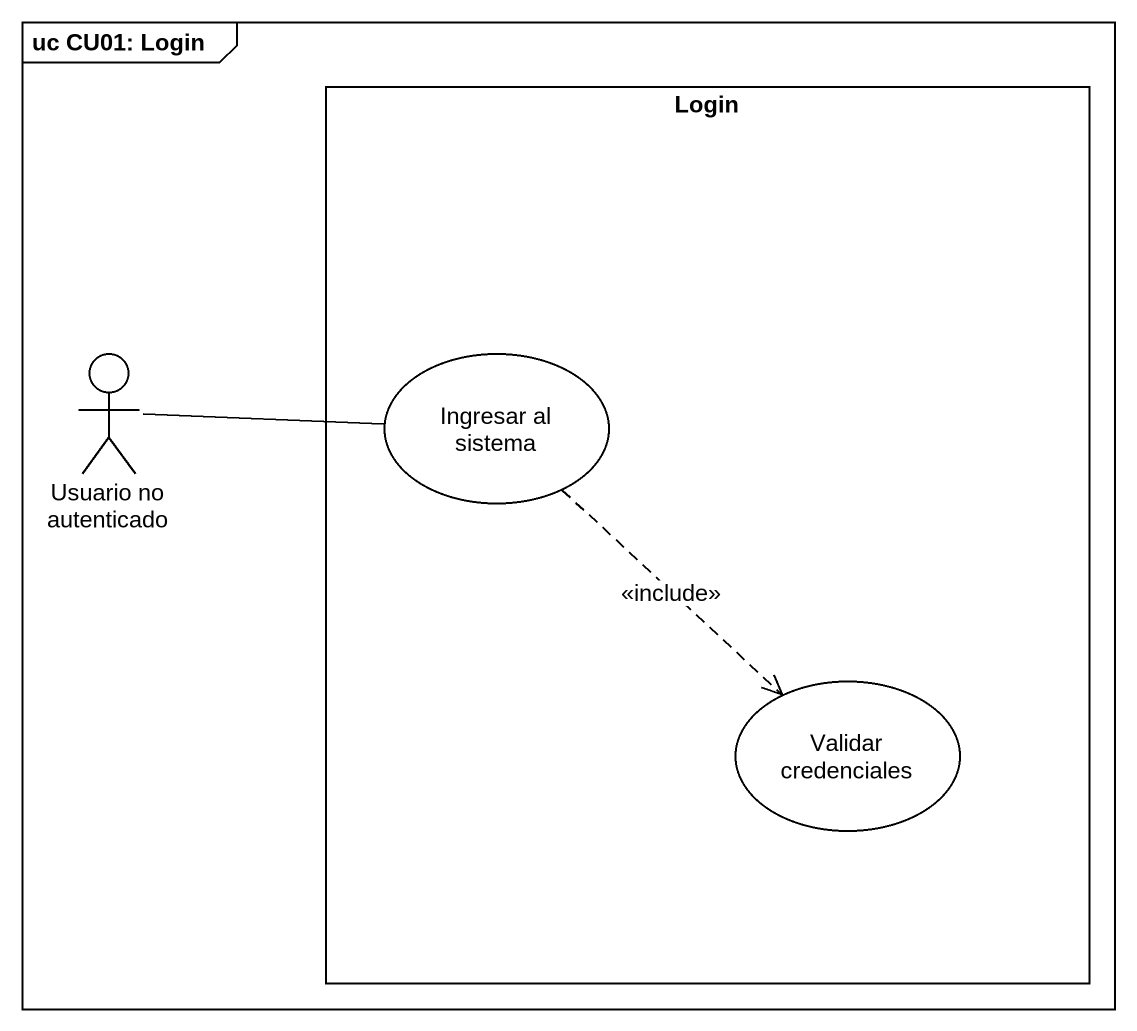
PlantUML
@startuml
mainframe uc CU01: Login
rectangle Login {
  usecase "Ingresar al sistema" as Ingresar_al_sistema
  usecase "Validar credenciales" as Validar_credenciales
}
actor "Usuario no autenticado" as Usuario_no_autenticado
Usuario_no_autenticado -right- Ingresar_al_sistema
Ingresar_al_sistema ..> Validar_credenciales : <<include>>
@enduml
